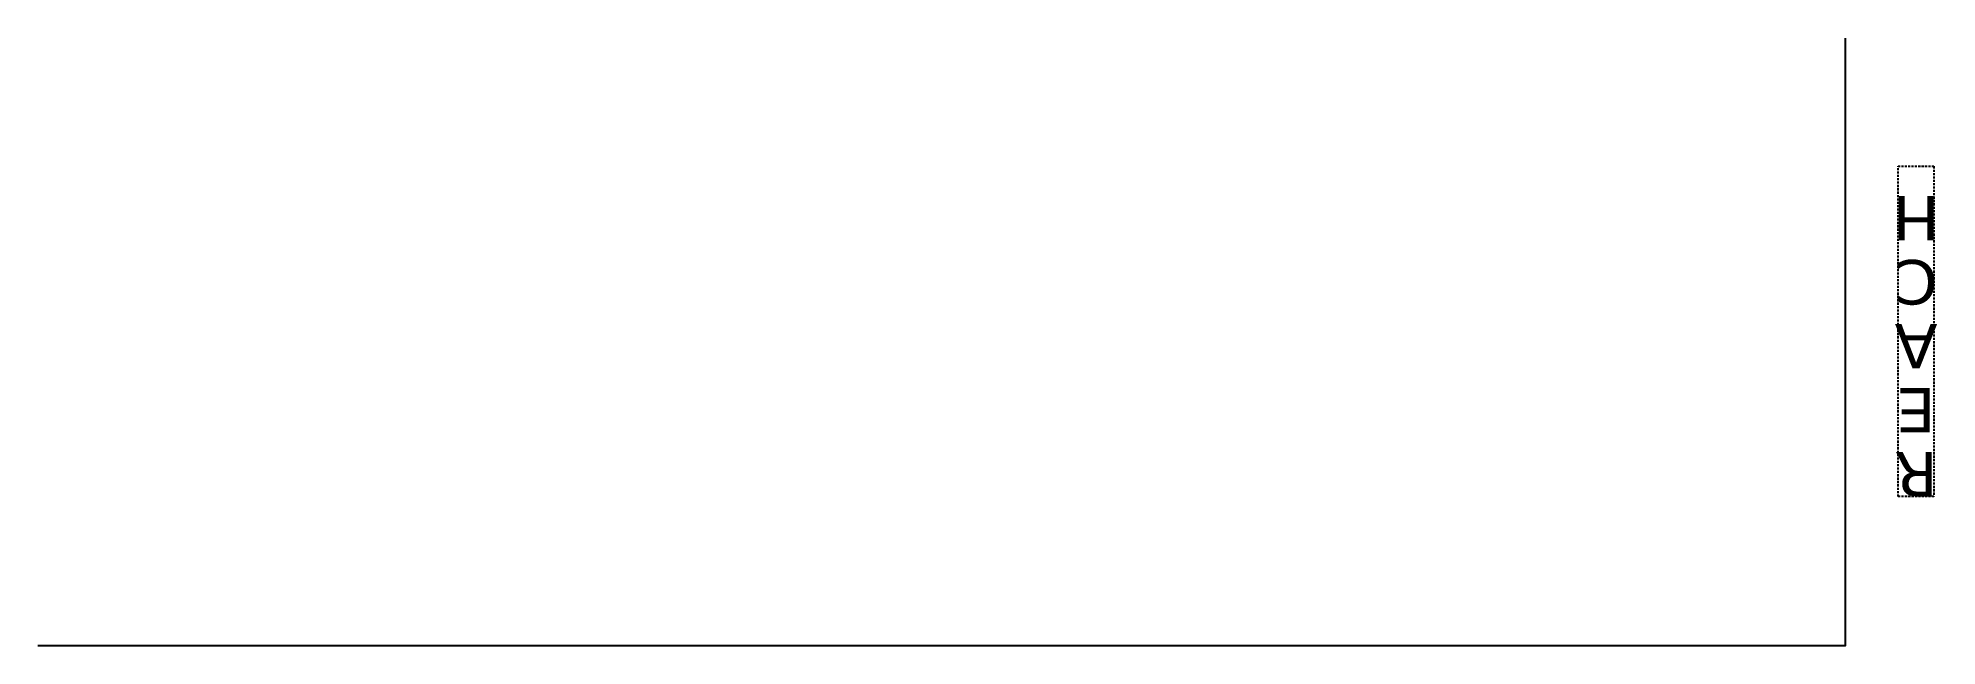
# Model space of a CAD drawing. Header units: millimetres. Extents: x 6 to 155, y -49 to -1.
import ezdxf

# ---------------------------------------------------------------- set-up
doc = ezdxf.new("R2010")
doc.units = ezdxf.units.MM
doc.linetypes.add('DASHED', pattern=[0.2067, 0.1654, -0.0413])
doc.styles.add('Sketch Text (ANSI) - 3DA', font='tahoma.ttf')

msp = doc.modelspace()

# ---------------------------------------------------------------- linework, layer by layer
at = {"color": 190, "linetype": 'DASHED', "lineweight": 25, "true_color": 0x8018ff}
for p, q in [((152.25, -36.91), (152.25, -10.86)), ((152.25, -10.86), (155.08, -10.86)), ((155.08, -10.86), (155.08, -36.91)), ((155.08, -36.91), (152.25, -36.91))]:
    msp.add_line(p, q, dxfattribs=at)
msp.add_lwpolyline([(148.08, -0.74), (148.08, -48.7), (5.51, -48.7)])

# ---------------------------------------------------------------- texts
at = {"color": 9, "true_color": 0xc0c0c0, "insert": (153.67, -36.91), "char_height": 3.5, "attachment_point": 2, "rotation": 180, "line_spacing_factor": 0.865714, "style": 'Sketch Text (ANSI) - 3DA'}
msp.add_mtext('\\fTahoma|b0|i0;\\W1.20;\\H3.5000;R\\P\\fTahoma|b0|i0;\\W1.20;\\H3.5000;E\\P\\fTahoma|b0|i0;\\W1.20;\\H3.5000;A\\P\\fTahoma|b0|i0;\\W1.20;\\H3.5000;C\\P\\fTahoma|b0|i0;\\W1.20;\\H3.5000;H', dxfattribs=at)

doc.saveas('drawing.dxf')
